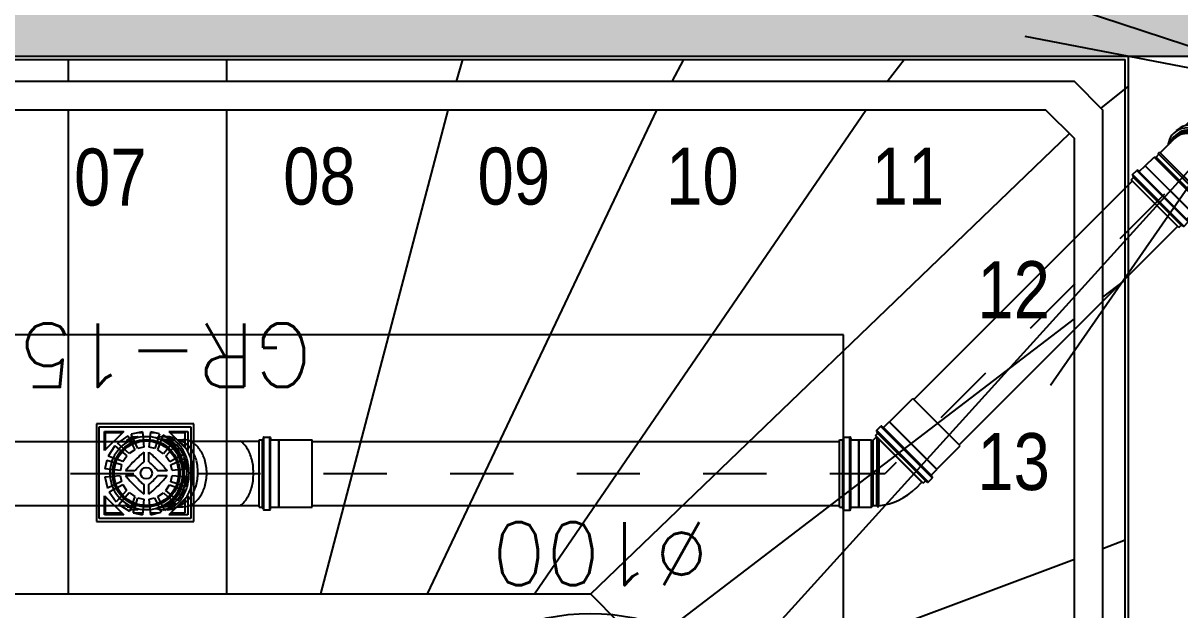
# Model space of a CAD drawing. Header units: metres. Extents: x -23 to 570, y -25 to 184.
# Drawn here: x 128.773 to 130.602, y 2.265 to 3.192 of the extents above; entities that cross this region are included whole.
import ezdxf
from ezdxf.enums import TextEntityAlignment as Align

# ---------------------------------------------------------------- set-up
doc = ezdxf.new("R2010")
doc.units = ezdxf.units.M
doc.header["$LTSCALE"] = 0.1
doc.linetypes.add('DUPLEX SUPERIOR$0$11-DUO-ATC TORRE A$0$DASHDOT', pattern=[1, 0.5, -0.25, 0, -0.25])
doc.linetypes.add('DUPLEX SUPERIOR$0$DASHEDX2', pattern=[1.5, 1, -0.5])
for name, color, linetype in [('ARQ-TXT', 2, 'Continuous'), ('DUPLEX SUPERIOR$0$1', 232, 'DUPLEX SUPERIOR$0$DASHEDX2'), ('DUPLEX SUPERIOR$0$11-DUO-ATC TORRE A$0$05_GGP291EXBSSA-TIPO BL1 e BL2$0$GG-SA0001', 1, 'Continuous'), ('DUPLEX SUPERIOR$0$11-DUO-ATC TORRE A$0$05_GGP291EXBSSA-TIPO BL1 e BL2$0$GG-SA0T02', 2, 'Continuous'), ('DUPLEX SUPERIOR$0$11-DUO-ATC TORRE A$0$GG-EX0210', 10, 'DUPLEX SUPERIOR$0$11-DUO-ATC TORRE A$0$DASHDOT'), ('DUPLEX SUPERIOR$0$11-DUO-ATC TORRE A$0$GG-SA0002', 2, 'Continuous'), ('DUPLEX SUPERIOR$0$11-DUO-ATC TORRE A$0$GG-SA0T02', 2, 'Continuous'), ('DUPLEX SUPERIOR$0$11-DUO-ATC TORRE A$0$GG-SAH253', 253, 'Continuous'), ('DUPLEX SUPERIOR$0$4', 2, 'Continuous'), ('DUPLEX SUPERIOR$0$5', 232, 'Continuous'), ('DUPLEX SUPERIOR$0$ARQ-ALV ACAB', 4, 'Continuous'), ('DUPLEX SUPERIOR$0$ARQ-ALV OSSO', 5, 'Continuous'), ('DUPLEX SUPERIOR$0$ARQ-AUX1', 1, 'Continuous'), ('DUPLEX SUPERIOR$0$ARQ-AUX2', 2, 'Continuous'), ('DUPLEX SUPERIOR$0$ARQ-HID', 7, 'Continuous'), ('DUPLEX SUPERIOR$0$ARQ-SIM', 1, 'Continuous')]:
    doc.layers.add(name, color=color, linetype=linetype)
doc.styles.add('DUPLEX SUPERIOR$0$11-DUO-ATC TORRE A$0$05_GGP291EXBSSA-TIPO BL1 e BL2$0$EA-PROJETOS-COTAS', font='romans.shx')
doc.styles.add('DUPLEX SUPERIOR$0$11-DUO-ATC TORRE A$0$09_GGP274BSSAAPTELHT1$0$GG-STYLE', font='romans.shx')
doc.styles.add('M50', font='ARIALN.TTF', dxfattribs={"height": 0.15})

# ---------------------------------------------------------------- blocks, each defined once
blk = doc.blocks.new('DUPLEX SUPERIOR$0$planta duplex inferior tipo 1')
at = {"layer": 'DUPLEX SUPERIOR$0$ARQ-ALV ACAB'}
for points in [[(4.4649, 1.575), (4.465, 1.605), (4.635, 1.605), (4.6349, 1.55), (4.6849, 1.55), (4.6849, 1.45), (4.6349, 1.45), (4.6349, 0.0699), (5.2749, 0.0699), (5.2749, 0.3599), (6.055, 0.3599), (6.055, 1.45), (5.3549, 1.45), (5.3549, 1.55), (6.205, 1.55), (6.205, 0.0699)], [(10.9049, 0.09), (9.515, 0.0899), (9.5152, 1.1698), (8.5352, 1.1696), (8.5352, 0.9996), (9.3452, 0.9996), (9.345, 0.0699), (6.205, 0.0699)]]:
    blk.add_lwpolyline(points, dxfattribs=at)
at = {"layer": 'DUPLEX SUPERIOR$0$ARQ-ALV OSSO'}
blk.add_line((6.2, 0.0649, 0), (6.2, 1.545, 0), dxfattribs=at)
at = {"layer": 'DUPLEX SUPERIOR$0$ARQ-ALV OSSO', "elevation": 0}
blk.add_lwpolyline([(9.35, 0.0649), (6.2, 0.0649)], dxfattribs=at)
at = {"layer": 'DUPLEX SUPERIOR$0$ARQ-AUX1', "ltscale": 0.1, "elevation": 0}
for points in [[(7.005, 1.1293), (6.285, 0.8599)], [(7.0498, 0.9148), (6.2927, 0.1871)], [(7.3075, 0.9146), (6.945, 0.1499)], [(7.625, 0.9146), (7.625, 0.1499)], [(7.875, 0.9146), (7.875, 0.1499)], [(6.24, 0.8427), (6.2049, 0.8293)], [(6.2429, 0.147), (6.2, 0.1125)], [(6.581, 0.1049), (6.5542, 0.0699)], [(6.9211, 0.1049), (6.9026, 0.0699)], [(7.625, 0.1049), (7.625, 0.0699)], [(7.875, 0.1049), (7.875, 0.0699)]]:
    blk.add_lwpolyline(points, dxfattribs=at)
at = {"layer": 'DUPLEX SUPERIOR$0$ARQ-AUX1', "ltscale": 0.1}
for points in [[(7.005, 1.0305), (6.285, 0.48)], [(7.1386, 0.9146), (6.615, 0.1499)], [(7.4764, 0.9146), (7.275, 0.1499)], [(6.24, 0.4456), (6.205, 0.4188)], [(7.2619, 0.1049), (7.2516, 0.0699)]]:
    blk.add_lwpolyline(points, dxfattribs=at)
at = {"layer": 'DUPLEX SUPERIOR$0$ARQ-AUX2', "ltscale": 0.1}
blk.add_line((7.05, 0.9146), (7.005, 0.9596), dxfattribs=at)
at = {"layer": 'DUPLEX SUPERIOR$0$ARQ-AUX2', "ltscale": 0.1, "elevation": 0}
for points in [[(6.24, 1.4899), (6.24, 0.1499), (6.285, 0.1049)], [(6.285, 1.4899), (6.285, 0.1949), (6.33, 0.1499)], [(6.33, 0.1499), (6.64, 0.1499)], [(6.64, 0.1499), (9.345, 0.1499)], [(6.285, 0.1049), (6.6056, 0.1049)], [(6.6056, 0.1049), (9.345, 0.1049)]]:
    blk.add_lwpolyline(points, dxfattribs=at)
at = {"layer": 'DUPLEX SUPERIOR$0$ARQ-AUX2', "ltscale": 0.1}
blk.add_lwpolyline([(9.345, 0.9146), (7.0502, 0.9146)], dxfattribs=at)
at = {"layer": 'DUPLEX SUPERIOR$0$ARQ-SIM', "ltscale": 0.1}
for points in [[(6.65, 1.4899), (6.65, 0.505)], [(6.65, 0.505), (9.345, 0.505)]]:
    blk.add_lwpolyline(points, dxfattribs=at)
blk = doc.blocks.new('DUPLEX SUPERIOR$0$EST-LO-012-BAR-R00')
at = {"layer": 'DUPLEX SUPERIOR$0$4'}
h = blk.add_hatch(color=8, dxfattribs=at)
h.dxf.hatch_style = 1
h.paths.add_polyline_path([(-1094.500883, 35.997145), (-1113.500883, 35.997145), (-1113.500883, -14.002855), (-1094.500883, -14.002855)])
h.paths.add_polyline_path([(-786.000061, 35.997145), (-805.000061, 35.997145), (-805.000061, -14.002855), (-786.000061, -14.002855)])
h.paths.add_polyline_path([(-980.00031, -99.999277), (-993.00031, -99.999277), (-993.00031, -232), (-1239.500379, -232), (-1239.500379, -245), (-980.00031, -245)])
h.paths.add_polyline_path([(-980.00031, -396.003386), (-1239.500379, -396.003386), (-1239.500379, -409.003386), (-993.00031, -409.003386), (-993.00031, -541.004109), (-980.00031, -541.004109)])
h.paths.add_polyline_path([(-1534.999687, -396.002061), (-1547.999687, -396.002061), (-1547.999687, -566.99002), (-1534.999687, -566.99002), (-1534.999687, -458.002855), (-1532.999904, -458.002855), (-1532.999904, -445.003037), (-1534.999687, -445.003037)])
h.paths.add_polyline_path([(-2548.999343, 77.001566), (-2561.999343, 77.001566), (-2561.999343, -195.998214), (-2399.510997, -195.998214), (-2399.510997, -182.998214), (-2548.999343, -182.998214)], flags=17)
h.paths.add_polyline_path([(-2548.999822, -458.004942), (-2399.510997, -458.004942), (-2399.510997, -445.004942), (-2561.999822, -445.004942), (-2561.999822, -718.004952), (-2548.999822, -718.004952)], flags=17)
h.paths.add_polyline_path([(280.995777, -409.003386), (459.996043, -409.003386), (459.996043, -396.003386), (280.995777, -396.003386)])
h.paths.add_polyline_path([(1014.995404, -718.004952), (1027.995404, -718.004952), (1027.995404, -566.99002), (1014.995404, -566.99002)])
h.paths.add_polyline_path([(865.506331, -458.001482), (1012.995404, -458.001482), (1012.995404, -444.99002), (865.506331, -444.99002)])
h.paths.add_polyline_path([(865.506331, -196.001904), (1012.995156, -196.001904), (1012.995156, -183.00198), (865.506331, -183.00198)])
h.paths.add_polyline_path([(1014.995156, -74.001904), (1027.995156, -74.001904), (1027.995156, 77.000887), (1014.995156, 77.000887)])
h.paths.add_polyline_path([(280.995777, -245), (459.996043, -245), (459.996043, -232.000209), (280.995777, -232.000209)])
h.paths.add_polyline_path([(-57.501936, -245), (0, -245), (0, -225.996934), (-57.501936, -225.996934)])
h.paths.add_polyline_path([(-980.00031, -245), (-801.000061, -245), (-801.000061, -232), (-980.00031, -232)])
h.paths.add_polyline_path([(-980.00031, -409.003177), (-801.000061, -409.003177), (-801.000061, -395.999165), (-980.00031, -395.999165)])
h.paths.add_polyline_path([(-1547.999687, -74.000884), (-1534.999687, -74.000884), (-1534.999687, 77.000932), (-1547.999687, 77.000932)])
h.paths.add_polyline_path([(-1532.999687, -196.000349), (-1385.510847, -196.000349), (-1385.510847, -183.000531), (-1532.999687, -183.000531)])
h.paths.add_polyline_path([(-1547.999904, -718.004976), (-1534.999687, -718.004976), (-1534.999687, -566.99002), (-1547.999904, -566.99002)])
h.paths.add_polyline_path([(-1532.999904, -458.002855), (-1385.510832, -458.002855), (-1385.510832, -445.003037), (-1532.999904, -445.003037)])
h.paths.add_polyline_path([(-1548.000663, -396.002061), (-2253.500545, -396.002061), (-2253.500545, -409.001685), (-2008.001965, -409.001685), (-2008.001965, -540.996579), (-1995.001777, -540.996579), (-1995.001777, -409.00183), (-1548.000663, -409.00183)])
h.paths.add_polyline_path([(1245.999783, -327.001694), (1689.007686, -327.001694), (1689.007686, -314.001694), (1245.999783, -314.001694)])
h.paths.add_polyline_path([(-249.004459, -245.001553), (-236.004459, -245.001553), (-236.004459, -0.001553), (-249.004459, -0.001553)])
h.paths.add_polyline_path([(-1548.000446, -245.001325), (-1548.000446, -232.001024), (-1995.001965, -232.001024), (-1995.001965, -100.000624), (-2008.001965, -100.000624), (-2008.001965, -232.001325), (-2253.500545, -232.001325), (-2253.500545, -245.001325)])
h.paths.add_polyline_path([(-3223.007243, -327.001694), (-2779.99934, -327.001694), (-2779.99934, -314.001694), (-3223.007243, -314.001694)])
h.paths.add_polyline_path([(1015.01125, -327.001694), (1155.51125, -327.001694), (1155.51125, -314.001694), (1015.01125, -314.001694)])
h.paths.add_polyline_path([(-2689.510807, -327.001694), (-2549.010807, -327.001694), (-2549.010807, -314.001694), (-2689.510807, -314.001694)])
h.paths.add_polyline_path([(-3223.007243, -72.001699), (-3208.007243, -72.001699), (-3208.007243, -42.001699), (-3223.007243, -42.001699)])
h.paths.add_polyline_path([(-2962.007243, -72.001699), (-2947.007243, -72.001699), (-2947.007243, -42.001699), (-2962.007243, -42.001699)])
h.paths.add_polyline_path([(1413.007686, -72.001699), (1428.007686, -72.001699), (1428.007686, -42.001699), (1413.007686, -42.001699)])
h.paths.add_polyline_path([(1674.007686, -72.001699), (1689.007686, -72.001699), (1689.007686, -42.001699), (1674.007686, -42.001699)])
h.paths.add_polyline_path([(-3223.007243, -599.001687), (-3208.007243, -599.001687), (-3208.007243, -569.001687), (-3223.007243, -569.001687)])
h.paths.add_polyline_path([(-2962.007243, -599.001687), (-2947.007243, -599.001687), (-2947.007243, -569.001687), (-2962.007243, -569.001687)])
h.paths.add_polyline_path([(1413.007686, -599.001687), (1428.007686, -599.001687), (1428.007686, -569.001687), (1413.007686, -569.001687)])
h.paths.add_polyline_path([(1674.007686, -599.001687), (1689.007686, -599.001687), (1689.007686, -569.001687), (1674.007686, -569.001687)])
edge = h.paths.add_edge_path()
edge.add_line((-2399.510997, -445.004942), (-2561.999822, -445.004942))
edge.add_line((-2561.999822, -445.004942), (-2561.999822, -718.004952))
edge.add_line((-2561.999822, -718.004952), (-2548.999822, -718.004952))
edge.add_line((-2548.999822, -718.004952), (-2548.999822, -458.004942))
edge.add_line((-2548.999822, -458.004942), (-2399.510997, -458.004942))
edge.add_line((-2399.510997, -458.004942), (-2399.510997, -445.005172))
edge.add_line((-2561.999343, 77.001566), (-2561.999343, -195.998214))
edge.add_line((-2561.999343, -195.998214), (-2399.510997, -195.998214))
edge.add_line((-2399.510997, -195.998214), (-2399.510997, -182.998214))
edge.add_line((-2399.510997, -182.998214), (-2548.999343, -182.998214))
edge.add_line((-2548.999343, -182.998214), (-2548.999343, 77.001566))
edge.add_line((-2548.999343, 77.001566), (-2561.999822, 77.001566))
h.paths.add_polyline_path([(-1109.165788, -62.830897), (-1109.165788, -3.910365), (-1132.141572, -3.910365), (-1132.141572, -62.830897)], flags=9)
at = {"layer": 'DUPLEX SUPERIOR$0$4', "linetype": 'Continuous'}
blk.add_lwpolyline([(-3223.007243, -327.001694), (-2779.99934, -327.001694), (-2779.99934, -314.001694), (-3223.007243, -314.001694), (-3223.007243, -327.001694)], dxfattribs=at)
at = {"layer": 'DUPLEX SUPERIOR$0$5', "linetype": 'Continuous'}
blk.add_lwpolyline([(-3223.007243, -327.001694), (-2779.99934, -327.001694), (-2779.99934, -314.001694), (-3223.007243, -314.001694), (-3223.007243, -327.001694)], dxfattribs=at)
blk = doc.blocks.new('*U1251')
at = {"layer": 'DUPLEX SUPERIOR$0$11-DUO-ATC TORRE A$0$05_GGP291EXBSSA-TIPO BL1 e BL2$0$GG-SA0001'}
for p, q in [((0.3432, 0), (-0.3432, 0)), ((-1.0204, -1.1263), (-0.2304, -0.2543)), ((-1.0204, -1.1263), (-0.7269, -0.7036))]:
    blk.add_line(p, q, dxfattribs=at)
blk.add_circle((0, 0), 0.3432, dxfattribs=at)
at = {"layer": 'DUPLEX SUPERIOR$0$11-DUO-ATC TORRE A$0$05_GGP291EXBSSA-TIPO BL1 e BL2$0$GG-SA0T02', "style": 'DUPLEX SUPERIOR$0$11-DUO-ATC TORRE A$0$05_GGP291EXBSSA-TIPO BL1 e BL2$0$EA-PROJETOS-COTAS'}
for tag, p in [('XX-XX', (0, 0.1275)), ('ØXXX', (0, -0.0902))]:
    blk.add_attdef(tag, text='', height=0.1, dxfattribs=at).set_placement(p, align=Align.MIDDLE_CENTER)
blk.add_attdef('X,XX', text='', height=0.075, dxfattribs=at).set_placement((0.0228, -0.2697), align=Align.CENTER)
blk = doc.blocks.new('*U1250')
at = {"layer": 'DUPLEX SUPERIOR$0$11-DUO-ATC TORRE A$0$05_GGP291EXBSSA-TIPO BL1 e BL2$0$GG-SA0001'}
for p, q in [((-1.4432, 0.4763), (-0.3259, 0.1076)), ((-1.4432, 0.4763), (-0.9378, 0.3794)), ((0.3432, 0), (-0.3432, 0))]:
    blk.add_line(p, q, dxfattribs=at)
blk.add_circle((0, 0), 0.3432, dxfattribs=at)
at = {"layer": 'DUPLEX SUPERIOR$0$11-DUO-ATC TORRE A$0$05_GGP291EXBSSA-TIPO BL1 e BL2$0$GG-SA0T02', "style": 'DUPLEX SUPERIOR$0$11-DUO-ATC TORRE A$0$05_GGP291EXBSSA-TIPO BL1 e BL2$0$EA-PROJETOS-COTAS'}
for tag, p in [('XX-XX', (0, 0.1275)), ('ØXXX', (0, -0.0902))]:
    blk.add_attdef(tag, text='', height=0.1, dxfattribs=at).set_placement(p, align=Align.MIDDLE_CENTER)
blk.add_attdef('X,XX', text='', height=0.075, dxfattribs=at).set_placement((0.0228, -0.2697), align=Align.CENTER)
blk = doc.blocks.new('DUPLEX SUPERIOR$0$11-DUO-ATC TORRE A$0$RALO')
at = {"layer": 'DUPLEX SUPERIOR$0$11-DUO-ATC TORRE A$0$GG-SA0002'}
for p, q in [((0.0508, 0.0501), (-0.0519, 0.0501)), ((-0.0519, 0.0501), (-0.0519, -0.0526)), ((0.0508, -0.0526), (0.0508, 0.0501)), ((-0.0519, -0.0526), (0.0508, -0.0526))]:
    blk.add_line(p, q, dxfattribs=at)
at = {"layer": 'DUPLEX SUPERIOR$0$11-DUO-ATC TORRE A$0$GG-SAH253'}
for p, q in [((-0.0488, 0.047), (0.0477, 0.047)), ((-0.0488, -0.0495), (-0.0488, 0.047)), ((-0.0439, 0.0238), (-0.0238, 0.0439)), ((-0.0439, 0.0238), (-0.0439, 0.0439)), ((-0.0439, 0.0439), (-0.0238, 0.0439)), ((-0.0269, 0.041), (-0.0427, 0.041)), ((-0.0427, 0.041), (-0.0427, 0.025)), ((-0.0196, 0.0393), (-0.0303, 0.0318)), ((-0.0196, 0.0393), (-0.012, 0.0247)), ((-0.0047, 0.0437), (-0.0158, 0.041)), ((-0.0044, 0.041), (-0.0158, 0.041)), ((-0.0088, 0.026), (-0.0158, 0.041)), ((-0.0047, 0.0437), (-0.0029, 0.0273)), ((0.0025, 0.0274), (0.004, 0.0437)), ((0.0137, 0.041), (0.0037, 0.041)), ((0.0139, 0.0416), (0.004, 0.0437)), ((0.0139, 0.0416), (0.009, 0.026)), ((0.0122, 0.0246), (0.0178, 0.0401)), ((0.0288, 0.0331), (0.0178, 0.0401)), ((0.0238, 0.0439), (0.0439, 0.0238)), ((0.0238, 0.0439), (0.0439, 0.0439)), ((0.0417, 0.041), (0.0269, 0.041)), ((0.0417, 0.0261), (0.0417, 0.041)), ((0.0439, 0.0439), (0.0439, 0.0238)), ((0.0477, 0.047), (0.0477, -0.0495)), ((-0.0331, 0.0288), (-0.0401, 0.0178)), ((-0.0331, 0.0288), (-0.0205, 0.0182)), ((-0.0181, 0.0207), (-0.0303, 0.0318)), ((-0.012, 0.0247), (-0.0181, 0.0207)), ((-0.0029, 0.0273), (-0.0088, 0.026)), ((0.009, 0.026), (0.0025, 0.0274)), ((0.0182, 0.0205), (0.0122, 0.0246)), ((0.0288, 0.0331), (0.0182, 0.0205)), ((0.0207, 0.0181), (0.0318, 0.0303)), ((0.0393, 0.0196), (0.0318, 0.0303)), ((-0.0416, 0.0139), (-0.0437, 0.0047)), ((-0.0416, 0.0139), (-0.026, 0.009)), ((-0.0246, 0.0122), (-0.0401, 0.0178)), ((-0.0205, 0.0182), (-0.0246, 0.0122)), ((-0.0147, 0.0108), (-0.0132, 0.0124)), ((-0.0132, 0.0124), (-0.0112, 0.0144)), ((-0.0112, 0.0144), (-0.0096, 0.0159)), ((-0.0096, 0.0159), (-0.0088, 0.0166)), ((-0.0088, 0.0166), (-0.0076, 0.0178)), ((-0.0076, 0.0178), (-0.0072, 0.0181)), ((-0.0072, 0.0181), (-0.0059, 0.0192)), ((-0.0059, 0.0192), (-0.0051, 0.0199)), ((-0.0051, 0.0199), (-0.0038, 0.021)), ((-0.0038, 0.021), (-0.0034, 0.0214)), ((-0.0034, 0.0214), (-0.003, 0.0217)), ((-0.003, 0.0217), (-0.0025, 0.022)), ((-0.0025, 0.022), (-0.0025, 0.0121)), ((0.003, 0.0217), (0.0025, 0.022)), ((0.0025, 0.0121), (0.0025, 0.022)), ((0.0034, 0.0214), (0.003, 0.0217)), ((0.0038, 0.021), (0.0034, 0.0214)), ((0.0051, 0.0199), (0.0038, 0.021)), ((0.0059, 0.0192), (0.0051, 0.0199)), ((0.0072, 0.0181), (0.0059, 0.0192)), ((0.0076, 0.0178), (0.0072, 0.0181)), ((0.0088, 0.0166), (0.0076, 0.0178)), ((0.0096, 0.0159), (0.0088, 0.0166)), ((0.0112, 0.0144), (0.0096, 0.0159)), ((0.0132, 0.0124), (0.0112, 0.0144)), ((0.0147, 0.0108), (0.0132, 0.0124)), ((0.0247, 0.012), (0.0207, 0.0181)), ((0.0393, 0.0196), (0.0247, 0.012)), ((0.026, 0.0088), (0.041, 0.0158)), ((0.0437, 0.0047), (0.041, 0.0158)), ((0.0417, 0.0045), (0.0417, 0.0128)), ((-0.0273, 0.0029), (-0.0437, 0.0047)), ((-0.0427, 0.0088), (-0.0427, 0.0046)), ((-0.026, 0.009), (-0.0273, 0.0029)), ((-0.022, 0.0025), (-0.021, 0.0038)), ((-0.0121, 0.0025), (-0.022, 0.0025)), ((-0.021, 0.0038), (-0.0203, 0.0047)), ((-0.0203, 0.0047), (-0.0196, 0.0055)), ((-0.0196, 0.0055), (-0.0185, 0.0068)), ((-0.0185, 0.0068), (-0.0174, 0.008)), ((-0.0174, 0.008), (-0.0159, 0.0096)), ((-0.0159, 0.0096), (-0.0147, 0.0108)), ((-0.0121, 0.0025), (-0.0116, 0.0031)), ((-0.0116, 0.0031), (-0.0107, 0.0042)), ((-0.0107, 0.0042), (-0.0101, 0.0048)), ((-0.0101, 0.0048), (-0.0096, 0.0054)), ((-0.0096, 0.0054), (-0.009, 0.0059)), ((-0.009, 0.0059), (-0.0085, 0.0065)), ((-0.0085, 0.0065), (-0.0079, 0.0071)), ((-0.0079, 0.0071), (-0.0071, 0.0079)), ((-0.0071, 0.0079), (-0.0067, 0.0083)), ((-0.0067, 0.0083), (-0.0061, 0.0088)), ((-0.0061, 0.0088), (-0.0056, 0.0094)), ((-0.0056, 0.0094), (-0.005, 0.0099)), ((-0.005, 0.0099), (-0.0042, 0.0107)), ((-0.0042, 0.0107), (-0.0037, 0.011)), ((-0.0037, 0.011), (-0.0033, 0.0114)), ((-0.0033, 0.0114), (-0.0031, 0.0116)), ((-0.0031, 0.0116), (-0.0025, 0.0121)), ((0.0031, 0.0116), (0.0025, 0.0121)), ((0.0033, 0.0114), (0.0031, 0.0116)), ((0.0037, 0.011), (0.0033, 0.0114)), ((0.0042, 0.0107), (0.0037, 0.011)), ((0.005, 0.0099), (0.0042, 0.0107)), ((0.0056, 0.0094), (0.005, 0.0099)), ((0.0061, 0.0088), (0.0056, 0.0094)), ((0.0067, 0.0083), (0.0061, 0.0088)), ((0.0071, 0.0079), (0.0067, 0.0083)), ((0.0079, 0.0071), (0.0071, 0.0079)), ((0.0085, 0.0065), (0.0079, 0.0071)), ((0.009, 0.0059), (0.0085, 0.0065)), ((0.0096, 0.0054), (0.009, 0.0059)), ((0.0101, 0.0048), (0.0096, 0.0054)), ((0.0107, 0.0042), (0.0101, 0.0048)), ((0.0116, 0.0031), (0.0107, 0.0042)), ((0.0121, 0.0025), (0.0116, 0.0031)), ((0.022, 0.0025), (0.0121, 0.0025)), ((0.0159, 0.0096), (0.0147, 0.0108)), ((0.0174, 0.008), (0.0159, 0.0096)), ((0.0185, 0.0068), (0.0174, 0.008)), ((0.0196, 0.0055), (0.0185, 0.0068)), ((0.0203, 0.0047), (0.0196, 0.0055)), ((0.021, 0.0038), (0.0203, 0.0047)), ((0.022, 0.0025), (0.021, 0.0038)), ((0.0273, 0.0029), (0.026, 0.0088)), ((0.0437, 0.0047), (0.0273, 0.0029)), ((-0.0437, -0.004), (-0.0274, -0.0025)), ((-0.0437, -0.004), (-0.041, -0.0158)), ((-0.0427, -0.0039), (-0.0427, -0.0082)), ((-0.026, -0.0088), (-0.041, -0.0158)), ((-0.0393, -0.0196), (-0.0247, -0.012)), ((-0.0274, -0.0025), (-0.026, -0.0088)), ((-0.0247, -0.012), (-0.0207, -0.0181)), ((-0.022, -0.0025), (-0.021, -0.0038)), ((-0.022, -0.0025), (-0.0121, -0.0025)), ((-0.021, -0.0038), (-0.0203, -0.0047)), ((-0.0203, -0.0047), (-0.0196, -0.0055)), ((-0.0196, -0.0055), (-0.0185, -0.0068)), ((-0.0185, -0.0068), (-0.0174, -0.008)), ((-0.0174, -0.008), (-0.0159, -0.0096)), ((-0.0159, -0.0096), (-0.0147, -0.0108)), ((-0.0147, -0.0108), (-0.0132, -0.0124)), ((-0.0121, -0.0025), (-0.0116, -0.0031)), ((-0.0116, -0.0031), (-0.0107, -0.0042)), ((-0.0107, -0.0042), (-0.0101, -0.0048)), ((-0.0101, -0.0048), (-0.0096, -0.0054)), ((-0.0096, -0.0054), (-0.009, -0.0059)), ((-0.009, -0.0059), (-0.0085, -0.0065)), ((-0.0085, -0.0065), (-0.0079, -0.0071)), ((-0.0079, -0.0071), (-0.0071, -0.0079)), ((-0.0071, -0.0079), (-0.0067, -0.0083)), ((-0.0067, -0.0083), (-0.0061, -0.0088)), ((-0.0061, -0.0088), (-0.0056, -0.0094)), ((-0.0056, -0.0094), (-0.005, -0.0099)), ((-0.005, -0.0099), (-0.0042, -0.0107)), ((-0.0042, -0.0107), (-0.0037, -0.011)), ((-0.0037, -0.011), (-0.0033, -0.0114)), ((-0.0033, -0.0114), (-0.0031, -0.0116)), ((-0.0031, -0.0116), (-0.0025, -0.0121)), ((-0.0025, -0.0121), (-0.0025, -0.022)), ((0.0025, -0.0121), (0.0031, -0.0116)), ((0.0025, -0.022), (0.0025, -0.0121)), ((0.0031, -0.0116), (0.0042, -0.0107)), ((0.0042, -0.0107), (0.0048, -0.0101)), ((0.0048, -0.0101), (0.0054, -0.0096)), ((0.0054, -0.0096), (0.0059, -0.009)), ((0.0059, -0.009), (0.0065, -0.0085)), ((0.0065, -0.0085), (0.0071, -0.0079)), ((0.0071, -0.0079), (0.0079, -0.0071)), ((0.0079, -0.0071), (0.0083, -0.0067)), ((0.0083, -0.0067), (0.0088, -0.0061)), ((0.0088, -0.0061), (0.0094, -0.0056)), ((0.0094, -0.0056), (0.0099, -0.005)), ((0.0099, -0.005), (0.0107, -0.0042)), ((0.0107, -0.0042), (0.011, -0.0037)), ((0.011, -0.0037), (0.0114, -0.0033)), ((0.0114, -0.0033), (0.0116, -0.0031)), ((0.0116, -0.0031), (0.0121, -0.0025)), ((0.0121, -0.0025), (0.022, -0.0025)), ((0.0124, -0.0132), (0.0144, -0.0112)), ((0.0144, -0.0112), (0.0159, -0.0096)), ((0.0159, -0.0096), (0.0166, -0.0088)), ((0.0166, -0.0088), (0.0178, -0.0076)), ((0.0178, -0.0076), (0.0181, -0.0072)), ((0.0181, -0.0072), (0.0192, -0.0059)), ((0.0192, -0.0059), (0.0199, -0.0051)), ((0.0199, -0.0051), (0.021, -0.0038)), ((0.021, -0.0038), (0.0214, -0.0034)), ((0.0214, -0.0034), (0.0217, -0.003)), ((0.0217, -0.003), (0.022, -0.0025)), ((0.026, -0.009), (0.0274, -0.0025)), ((0.0416, -0.0139), (0.026, -0.009)), ((0.0274, -0.0025), (0.0437, -0.004)), ((0.0416, -0.0139), (0.0437, -0.004)), ((0.0417, -0.0136), (0.0417, -0.0038)), ((-0.0439, -0.0238), (-0.0238, -0.0439)), ((-0.0439, -0.0439), (-0.0439, -0.0238)), ((-0.0393, -0.0196), (-0.0318, -0.0303)), ((-0.0207, -0.0181), (-0.0318, -0.0303)), ((-0.0288, -0.0331), (-0.0182, -0.0205)), ((-0.0122, -0.0246), (-0.0182, -0.0205)), ((-0.0132, -0.0124), (-0.0112, -0.0144)), ((-0.0112, -0.0144), (-0.0096, -0.0159)), ((-0.0096, -0.0159), (-0.0088, -0.0166)), ((-0.0088, -0.0166), (-0.0076, -0.0178)), ((-0.0076, -0.0178), (-0.0072, -0.0181)), ((-0.0072, -0.0181), (-0.0059, -0.0192)), ((-0.0059, -0.0192), (-0.0051, -0.0199)), ((-0.0051, -0.0199), (-0.0038, -0.021)), ((-0.0038, -0.021), (-0.0034, -0.0214)), ((-0.0034, -0.0214), (-0.003, -0.0217)), ((-0.003, -0.0217), (-0.0025, -0.022)), ((0.0025, -0.022), (0.0038, -0.021)), ((0.0038, -0.021), (0.0047, -0.0203)), ((0.0047, -0.0203), (0.0055, -0.0196)), ((0.0055, -0.0196), (0.0068, -0.0185)), ((0.0068, -0.0185), (0.008, -0.0174)), ((0.008, -0.0174), (0.0096, -0.0159)), ((0.0096, -0.0159), (0.0108, -0.0147)), ((0.0108, -0.0147), (0.0124, -0.0132)), ((0.012, -0.0247), (0.0181, -0.0207)), ((0.0181, -0.0207), (0.0303, -0.0318)), ((0.0205, -0.0182), (0.0246, -0.0122)), ((0.0331, -0.0288), (0.0205, -0.0182)), ((0.0238, -0.0439), (0.0439, -0.0238)), ((0.0246, -0.0122), (0.0401, -0.0178)), ((0.0331, -0.0288), (0.0401, -0.0178)), ((0.0439, -0.0238), (0.0439, -0.0439)), ((-0.0427, -0.025), (-0.0427, -0.0435)), ((-0.0288, -0.0331), (-0.0178, -0.0401)), ((-0.0122, -0.0246), (-0.0178, -0.0401)), ((-0.0139, -0.0416), (-0.009, -0.026)), ((-0.009, -0.026), (-0.0029, -0.0273)), ((-0.0029, -0.0273), (-0.0047, -0.0437)), ((0.0025, -0.0274), (0.0088, -0.026)), ((0.004, -0.0437), (0.0025, -0.0274)), ((0.0088, -0.026), (0.0158, -0.041)), ((0.0196, -0.0393), (0.012, -0.0247)), ((0.0196, -0.0393), (0.0303, -0.0318)), ((0.0417, -0.0435), (0.0417, -0.0261)), ((-0.0238, -0.0439), (-0.0439, -0.0439)), ((-0.0427, -0.0435), (-0.0243, -0.0435)), ((-0.0139, -0.0416), (-0.0047, -0.0437)), ((-0.0054, -0.0435), (-0.0046, -0.0435)), ((0.004, -0.0437), (0.0158, -0.041)), ((0.004, -0.0435), (0.005, -0.0435)), ((0.0439, -0.0439), (0.0238, -0.0439)), ((0.0243, -0.0435), (0.0417, -0.0435)), ((0.0477, -0.0495), (-0.0488, -0.0495))]:
    blk.add_line(p, q, dxfattribs=at)
blk.add_circle((0, 0), 0.00606, dxfattribs=at)
blk = doc.blocks.new('DUPLEX SUPERIOR$0$11-DUO-ATC TORRE A$0$JU100J45')
for p, q in [((0.1157, 0.0576), (0.1219, 0.0576)), ((0.2033, 0.0567), (0.2031, 0.0542)), ((0.2137, 0.0576), (0.2043, 0.0576)), ((0.2043, 0.0567), (0.2043, -0.0567)), ((0.2137, 0.0567), (0.2137, -0.0567)), ((0.2147, 0.0569), (0.2155, 0.054)), ((0.0799, 0.0508), (0.0273, 0.0508)), ((0.0998, 0.053), (0.0906, 0.053)), ((0.1584, 0.0508), (0.1264, 0.0508)), ((0.1584, 0.0508), (0.1585, 0.0523)), ((0.1584, -0.0508), (0.1584, 0.0508)), ((0.1615, 0.0523), (0.1585, 0.0523)), ((0.1585, -0.0523), (0.1585, 0.0523)), ((0.1616, 0.0508), (0.1615, 0.0523)), ((0.1615, -0.0523), (0.1615, 0.0523)), ((0.1678, 0.0508), (0.1616, 0.0508)), ((0.1616, -0.0508), (0.1616, 0.0508)), ((0.17, 0.053), (0.1678, 0.0508)), ((0.1678, -0.0508), (0.1678, 0.0508)), ((0.1897, 0.053), (0.17, 0.053)), ((0.17, -0.053), (0.17, 0.053)), ((0.19, 0.0532), (0.1897, 0.053)), ((0.1897, -0.053), (0.1897, 0.053)), ((0.2021, 0.0532), (0.19, 0.0532)), ((0.19, -0.0533), (0.19, 0.0532)), ((0.203, 0.0532), (0.203, -0.0533)), ((0.2157, 0.0532), (0.2157, -0.0533)), ((0.2209, 0.0532), (0.2165, 0.0532)), ((0.2209, 0.0532), (0.2209, -0.0533)), ((0.0799, -0.0508), (0.0273, -0.0508)), ((0.0998, -0.053), (0.0906, -0.053)), ((0.1584, -0.0508), (0.1264, -0.0508)), ((0.1584, -0.0508), (0.1585, -0.0523)), ((0.1615, -0.0523), (0.1585, -0.0523)), ((0.1616, -0.0508), (0.1615, -0.0523)), ((0.1678, -0.0508), (0.1616, -0.0508)), ((0.17, -0.053), (0.1678, -0.0508)), ((0.1897, -0.053), (0.17, -0.053)), ((0.19, -0.0533), (0.1897, -0.053)), ((0.2021, -0.0533), (0.19, -0.0533)), ((0.2033, -0.0567), (0.2031, -0.0542)), ((0.2147, -0.0569), (0.2155, -0.054)), ((0.2209, -0.0533), (0.2165, -0.0533)), ((0.1157, -0.0576), (0.1219, -0.0576)), ((0.2137, -0.0576), (0.2043, -0.0576))]:
    blk.add_line(p, q)
for radius in [0.0577, 0.0533, 0.0511]:
    blk.add_circle((0, 0), radius)
for centre, radius, start, end in [((0.1157, 0.0284), 0.0293, 90, 120.3612), ((0.1219, 0.0284), 0.0293, 90, 120.3612), ((0.1219, 0.0284), 0.0293, 59.6388, 90), ((0.2043, 0.0567), 0.001, 90, 175), ((0.2137, 0.0567), 0.001, 15, 90), ((0.1095, 0.0054), 0.0556, 144.7356, 163.6751), ((0.0979, 0.0136), 0.0414, 120.3612, 144.7356), ((0.124, 0.0047), 0.0559, 142.6809, 161.6204), ((0.0906, 0.0261), 0.0269, 90, 120.3612), ((0.1363, 0.0058), 0.0605, 144.7356, 163.6751), ((0.1126, 0.0134), 0.0417, 118.3065, 142.6809), ((0.1425, 0.0058), 0.0605, 144.7356, 163.6751), ((0.1237, 0.0147), 0.0451, 120.3612, 144.7356), ((0.1416, 0.0047), 0.0559, 142.6809, 161.6204), ((0.1457, 0.0047), 0.0559, 142.6809, 161.6204), ((0.1057, 0.0262), 0.0271, 104.4906, 118.3065), ((0.1299, 0.0147), 0.0451, 120.3612, 144.7356), ((0.1303, 0.0134), 0.0417, 118.3065, 142.6809), ((0.1336, 0.0131), 0.0399, 120.3612, 144.7356), ((0.1334, 0.013), 0.0397, 120.3612, 144.7356), ((0.1344, 0.0134), 0.0417, 118.3065, 142.6809), ((0.1233, 0.0262), 0.0271, 87.9453, 118.3065), ((0.1264, 0.025), 0.0258, 90, 120.3612), ((0.1266, 0.0251), 0.0259, 90, 120.3612), ((0.1275, 0.0262), 0.0271, 87.9453, 118.3065), ((0.1233, 0.0262), 0.0271, 85.6189, 87.9453), ((0.1266, 0.0251), 0.0259, 82.0387, 90), ((0.1275, 0.0262), 0.0271, 65.3458, 87.9453), ((0.114, 0.0147), 0.0451, 53.1306, 59.6388), ((0.2021, 0.0542), 0.001, 270, 355), ((0.2165, 0.0542), 0.001, 195, 270), ((0.1278, 0), 0.0747, 163.6751, 166.8007), ((0.1421, -0.0013), 0.0751, 161.6204, 177.9453), ((0.1562, 0), 0.0813, 163.6751, 180), ((0.1624, 0), 0.0813, 163.6751, 180), ((0.1598, -0.0013), 0.0751, 161.6204, 177.9453), ((0.1639, -0.0013), 0.0751, 161.6204, 177.9453), ((0.1624, 0), 0.0719, 163.6751, 180), ((0.1621, 0), 0.0716, 163.6751, 180), ((0.1448, 0.0052), 0.0536, 144.7356, 163.6751), ((0.1445, 0.0051), 0.0533, 144.7356, 163.6751), ((0.1421, -0.0013), 0.0751, 177.9453, 194.2703), ((0.1562, 0), 0.0813, 180, 196.3249), ((0.1624, 0), 0.0813, 180, 196.3249), ((0.1598, -0.0013), 0.0751, 177.9453, 194.2703), ((0.1639, -0.0013), 0.0751, 177.9453, 194.2703), ((0.1621, 0), 0.0716, 180, 196.3249), ((0.1624, 0), 0.0719, 180, 196.3249), ((0.1278, 0), 0.0747, 193.1993, 196.3249), ((0.1095, -0.0054), 0.0556, 196.3249, 215.2644), ((0.1236, -0.0061), 0.0559, 194.2703, 213.2097), ((0.1363, -0.0058), 0.0605, 196.3249, 215.2644), ((0.1425, -0.0058), 0.0605, 196.3249, 215.2644), ((0.1412, -0.0061), 0.0559, 194.2703, 213.2097), ((0.1454, -0.0061), 0.0559, 194.2703, 213.2097), ((0.1445, -0.0051), 0.0533, 196.3249, 215.2644), ((0.1448, -0.0052), 0.0536, 196.3249, 215.2644), ((0.1334, -0.013), 0.0397, 215.2644, 239.6388), ((0.1336, -0.0131), 0.0399, 215.2644, 239.6388), ((0.0979, -0.0136), 0.0414, 215.2644, 239.6388), ((0.1116, -0.0139), 0.0417, 213.2097, 237.5841), ((0.0906, -0.0261), 0.0269, 239.6388, 270), ((0.1237, -0.0147), 0.0451, 215.2644, 239.6388), ((0.1038, -0.0262), 0.0271, 237.5841, 261.4626), ((0.1299, -0.0147), 0.0451, 215.2644, 239.6388), ((0.1293, -0.0139), 0.0417, 213.2097, 237.5841), ((0.1334, -0.0139), 0.0417, 213.2097, 237.5841), ((0.1157, -0.0284), 0.0293, 239.6388, 270), ((0.1215, -0.0262), 0.0271, 237.5841, 267.9453), ((0.1219, -0.0284), 0.0293, 239.6388, 270), ((0.1256, -0.0262), 0.0271, 237.5841, 267.9453), ((0.1264, -0.025), 0.0258, 239.6388, 270), ((0.1266, -0.0251), 0.0259, 239.6388, 270), ((0.1215, -0.0262), 0.0271, 267.9453, 274.3811), ((0.1219, -0.0284), 0.0293, 270, 300.3612), ((0.1256, -0.0262), 0.0271, 267.9453, 294.6542), ((0.1266, -0.0251), 0.0259, 270, 277.9613), ((0.114, -0.0147), 0.0451, 300.3612, 306.8694), ((0.2021, -0.0542), 0.001, 5, 90), ((0.2165, -0.0542), 0.001, 90, 165), ((0.2043, -0.0567), 0.001, 185, 270), ((0.2137, -0.0567), 0.001, 270, 345)]:
    blk.add_arc(centre, radius, start, end)
blk = doc.blocks.new('DUPLEX SUPERIOR$0$11-DUO-ATC TORRE A$0$J45100LU')
for p, q in [((0.0547, 0.0567), (0.0545, 0.0542)), ((0.0651, 0.0577), (0.0557, 0.0577)), ((0.0557, 0.0567), (0.0557, -0.0566)), ((0.0651, 0.0567), (0.0651, -0.0566)), ((0.0661, 0.0569), (0.0669, 0.054)), ((0.0098, 0.0508), (0.0099, 0.0523)), ((0.0098, 0.0508), (0.0098, 0)), ((0.0129, 0.0523), (0.0099, 0.0523)), ((0.0099, 0.0523), (0.0099, 0)), ((0.013, 0.0508), (0.0129, 0.0523)), ((0.0129, 0.0523), (0.0129, 0)), ((0.0192, 0.0508), (0.013, 0.0508)), ((0.013, 0.0508), (0.013, 0)), ((0.0214, 0.053), (0.0192, 0.0508)), ((0.0192, 0.0508), (0.0192, -0.0527)), ((0.0411, 0.053), (0.0214, 0.053)), ((0.0214, 0.053), (0.0214, -0.053)), ((0.0414, 0.0533), (0.0411, 0.053)), ((0.0411, 0.053), (0.0411, -0.053)), ((0.0535, 0.0533), (0.0414, 0.0533)), ((0.0414, 0.0533), (0.0414, -0.0532)), ((0.0544, 0.0533), (0.0544, -0.0532)), ((0.0671, 0.0533), (0.0671, -0.0532)), ((0.0723, 0.0533), (0.0679, 0.0533)), ((0.0723, 0.0533), (0.0723, -0.0532)), ((-0.0488, 0.0231), (-0.0581, 0.0137)), ((-0.0732, 0.0021), (-0.0817, -0.0064)), ((-0.0748, 0.0055), (-0.0731, 0.0035)), ((-0.068, 0.0135), (-0.0747, 0.0068)), ((-0.074, 0.0061), (0.0061, -0.074)), ((-0.0725, 0.0028), (0.0028, -0.0725)), ((-0.0673, 0.0128), (0.0128, -0.0673)), ((-0.0668, 0.0137), (-0.0642, 0.0121)), ((-0.0635, 0.0118), (0.0118, -0.0635)), ((-0.0599, 0.0155), (-0.063, 0.0123)), ((-0.0599, 0.0155), (0.0155, -0.0599)), ((0.0137, -0.0581), (-0.0581, 0.0137)), ((0.0098, -0.0542), (0.0098, 0)), ((0.0099, -0.0543), (0.0099, 0)), ((0.0129, -0.0533), (0.0129, 0)), ((0.013, -0.056), (0.013, 0)), ((-0.0817, -0.0068), (-0.1187, -0.0438)), ((-0.0817, -0.0064), (-0.0064, -0.0817)), ((-0.0817, -0.0064), (-0.0817, -0.0068)), ((-0.0817, -0.0068), (-0.0068, -0.0817)), ((-0.1187, -0.0438), (-0.0438, -0.1187)), ((0.0191, -0.0528), (0.0137, -0.0581)), ((0.0214, -0.053), (0.0212, -0.0528)), ((0.0411, -0.053), (0.0214, -0.053)), ((0.0414, -0.0532), (0.0411, -0.053)), ((0.0535, -0.0532), (0.0414, -0.0532)), ((0.0547, -0.0567), (0.0545, -0.0542)), ((0.0661, -0.0569), (0.0669, -0.054)), ((0.0723, -0.0532), (0.0679, -0.0532)), ((0.0055, -0.0748), (0.0035, -0.0731)), ((0.0135, -0.068), (0.0068, -0.0747)), ((0.0137, -0.0668), (0.0121, -0.0642)), ((0.0155, -0.0599), (0.0123, -0.063)), ((0.0651, -0.0576), (0.0557, -0.0576)), ((-0.0068, -0.0817), (-0.0438, -0.1187)), ((-0.0064, -0.0817), (-0.0068, -0.0817)), ((0.0021, -0.0732), (-0.0064, -0.0817))]:
    blk.add_line(p, q)
for centre, radius, start, end in [((0.0557, 0.0567), 0.001, 90, 175), ((0.0651, 0.0567), 0.001, 15, 90), ((0.0201, -0.0458), 0.0972, 96.0987, 135), ((0.0535, 0.0543), 0.001, 270, 355), ((0.0679, 0.0543), 0.001, 195, 270), ((-0.074, 0.0061), 0.001, 135, 220), ((-0.0739, 0.0028), 0.001, 315, 40), ((-0.0673, 0.0128), 0.001, 60, 135), ((-0.0637, 0.013), 0.001, 240, 315), ((0.0201, -0.0538), 0.0015, 45, 135), ((0.0535, -0.0542), 0.001, 5, 90), ((0.0679, -0.0542), 0.001, 90, 165), ((0.0028, -0.0739), 0.001, 50, 135), ((0.013, -0.0637), 0.001, 135, 210), ((0.0128, -0.0673), 0.001, 315, 30), ((0.0557, -0.0566), 0.001, 185, 270), ((0.0651, -0.0566), 0.001, 270, 345), ((0.0061, -0.074), 0.001, 230, 315)]:
    blk.add_arc(centre, radius, start, end)
blk = doc.blocks.new('DUPLEX SUPERIOR$0$11-DUO-ATC TORRE A$0$ju100j45g')
for p, q in [((-0.0068, 0.2018), (-0.0068, 0.1924)), ((-0.0061, 0.2028), (-0.0032, 0.2036)), ((-0.0059, 0.2018), (-0.002, 0.2018)), ((-0.0025, 0.209), (-0.0025, 0.2046)), ((-0.0025, 0.209), (0.0018, 0.209)), ((-0.0025, 0.2038), (-0.0011, 0.2038)), ((0.0998, 0.209), (0.1041, 0.209)), ((0.1027, 0.2038), (0.1041, 0.2038)), ((0.1036, 0.2018), (0.1074, 0.2018)), ((0.1041, 0.209), (0.1041, 0.2046)), ((0.1077, 0.2028), (0.1048, 0.2036)), ((0.1084, 0.2018), (0.1084, 0.1924)), ((-0.0059, 0.1924), (-0.0052, 0.1924)), ((-0.0059, 0.1914), (-0.0054, 0.1913)), ((0.1068, 0.1924), (0.1074, 0.1924)), ((0.1075, 0.1914), (0.107, 0.1913)), ((-0.0068, 0.1457), (-0.0068, 0.1519)), ((0.1084, 0.1457), (0.1084, 0.1519)), ((-0.0028, 0.1309), (-0.0022, 0.1298)), ((-0.0022, 0.1298), (-0.0022, 0.1206)), ((0.1044, 0.1309), (0.1038, 0.1298)), ((0.1038, 0.1298), (0.1038, 0.1206)), ((0, 0.1099), (0, 0)), ((0.1016, 0.1099), (0.1016, 0)), ((0, 0), (0.1016, 0))]:
    blk.add_line(p, q)
blk.add_lwpolyline([(0.0009, 0.1498, 0.068033), (0.0035, 0.1433, 0.106756), (0.0149, 0.131, 0.082828), (0.0307, 0.1234, 0.071352), (0.0508, 0.1205, 0.071352), (0.0709, 0.1234, 0.082828), (0.0867, 0.131, 0.106756), (0.0981, 0.1433, 0.068033), (0.1007, 0.1498, 0.133256)], format="xyb")
for radius in [0.0532, 0.051]:
    blk.add_circle((0.0508, 0.1786), radius)
for centre, radius, start, end in [((0.0508, 0.1786), 0.0576, 330.036, 209.964), ((-0.0059, 0.2018), 0.001, 105, 180), ((-0.0035, 0.2046), 0.001, 285, 0), ((0.1051, 0.2046), 0.001, 180, 255), ((0.1074, 0.2018), 0.001, 0, 75), ((-0.0059, 0.1924), 0.001, 180, 265), ((0.1074, 0.1924), 0.001, 275, 0), ((0.0224, 0.1519), 0.0293, 157.8772, 180), ((0.0224, 0.1519), 0.0293, 180, 210.3612), ((0.0246, 0.1575), 0.0271, 182.0412, 208.3065), ((0.0246, 0.1533), 0.0271, 175.6189, 208.3065), ((0.0257, 0.1566), 0.0259, 193.6067, 210.3612), ((0.0508, 0.1786), 0.0576, 209.964, 330.036), ((0.0759, 0.1566), 0.0259, 329.6388, 346.3933), ((0.077, 0.1556), 0.0271, 327.5841, 357.9453), ((0.077, 0.1515), 0.0271, 327.5841, 357.9453), ((0.077, 0.1515), 0.0271, 357.9453, 4.3811), ((0.077, 0.1556), 0.0271, 357.9453, 1.9451), ((0.0792, 0.1519), 0.0293, 329.6388, 0), ((0.0792, 0.1519), 0.0293, 0, 22.1228), ((0.0224, 0.1457), 0.0293, 180, 210.3612), ((0.0361, 0.1599), 0.0451, 210.3612, 234.7356), ((0.0361, 0.1537), 0.0451, 211.9167, 234.7356), ((0.0246, 0.1357), 0.0271, 194.4906, 208.3065), ((0.0374, 0.1644), 0.0417, 208.3065, 232.6809), ((0.0374, 0.1603), 0.0417, 208.3065, 232.6809), ((0.0377, 0.1636), 0.0399, 210.3612, 234.7356), ((0.0461, 0.1757), 0.0559, 232.6809, 251.6204), ((0.0456, 0.1748), 0.0536, 234.7356, 253.6751), ((0.0569, 0.1754), 0.0559, 284.2703, 303.2097), ((0.056, 0.1748), 0.0536, 286.3249, 305.2644), ((0.0639, 0.1636), 0.0399, 305.2644, 329.6388), ((0.0647, 0.1634), 0.0417, 303.2097, 327.5841), ((0.0647, 0.1593), 0.0417, 303.2097, 327.5841), ((0.0655, 0.1599), 0.0451, 305.2644, 329.6388), ((0.0655, 0.1537), 0.0451, 305.2644, 328.0833), ((0.077, 0.1338), 0.0271, 327.5841, 351.4626), ((0.0792, 0.1457), 0.0293, 329.6388, 0), ((0.0247, 0.1206), 0.0269, 180, 210.3612), ((0.0374, 0.1426), 0.0417, 208.3065, 232.6809), ((0.045, 0.1725), 0.0605, 234.7356, 253.6751), ((0.045, 0.1663), 0.0605, 234.7356, 253.6751), ((0.0461, 0.1716), 0.0559, 232.6809, 251.6204), ((0.0508, 0.1924), 0.0813, 253.6751, 270), ((0.0521, 0.1939), 0.0751, 251.6204, 267.9453), ((0.0521, 0.1898), 0.0751, 251.6204, 267.9453), ((0.0508, 0.1924), 0.0719, 253.6751, 270), ((0.0521, 0.1939), 0.0751, 267.9453, 284.2703), ((0.0521, 0.1898), 0.0751, 267.9453, 284.2703), ((0.0508, 0.1924), 0.0719, 270, 286.3249), ((0.0508, 0.1924), 0.0813, 270, 286.3249), ((0.0569, 0.1712), 0.0559, 284.2703, 303.2097), ((0.0566, 0.1725), 0.0605, 286.3249, 305.2644), ((0.0566, 0.1663), 0.0605, 286.3249, 305.2644), ((0.0647, 0.1416), 0.0417, 303.2097, 327.5841), ((0.0769, 0.1206), 0.0269, 329.6388, 360), ((0.0372, 0.1279), 0.0414, 210.3612, 234.7356), ((0.0461, 0.154), 0.0559, 232.6809, 251.6204), ((0.0454, 0.1395), 0.0556, 234.7356, 253.6751), ((0.0508, 0.1862), 0.0813, 253.6751, 270), ((0.0521, 0.1721), 0.0751, 251.6204, 267.9453), ((0.0521, 0.1721), 0.0751, 267.9453, 284.2703), ((0.0508, 0.1862), 0.0813, 270, 286.3249), ((0.0569, 0.1536), 0.0559, 284.2703, 303.2097), ((0.0562, 0.1395), 0.0556, 286.3249, 305.2644), ((0.0644, 0.1279), 0.0414, 305.2644, 329.6388), ((0.0508, 0.1578), 0.0747, 253.6751, 270), ((0.0508, 0.1578), 0.0747, 270, 286.3249), ((0.0126, 0.0363), 0.0141, 206.49, 230.3483), ((0.0372, 0.0595), 0.0478, 225.3316, 247.7336), ((0.0644, 0.0595), 0.0478, 292.2664, 314.6684), ((0.089, 0.0363), 0.0141, 309.6517, 333.51), ((0.0541, 0.1007), 0.0924, 247.7336, 260.3743), ((0.0475, 0.1658), 0.1564, 266.7811, 271.2252), ((0.0541, 0.1658), 0.1564, 268.7748, 273.2189), ((0.0475, 0.1007), 0.0924, 279.6257, 292.2664)]:
    blk.add_arc(centre, radius, start, end)
blk = doc.blocks.new('DUPLEX SUPERIOR$0$11-DUO-ATC TORRE A$0$L100p')
for p, q in [((0.0062, 0.0569), (0.0054, 0.054)), ((0.0072, 0.0576), (0.0166, 0.0576)), ((0.0072, -0.0566), (0.0072, 0.0566)), ((0.0166, -0.0566), (0.0166, 0.0566)), ((0.0176, 0.0567), (0.0178, 0.0542)), ((0, -0.0533), (0, 0.0532)), ((0, 0.0532), (0.0044, 0.0532)), ((0.0052, -0.0533), (0.0052, 0.0532)), ((0.0179, -0.0533), (0.0179, 0.0532)), ((0.0188, 0.0532), (0.0309, 0.0532)), ((0.0309, 0.0532), (0.0312, 0.053)), ((0.0309, -0.0533), (0.0309, 0.0532)), ((0.0312, 0.053), (0.0835, 0.053)), ((0.0312, -0.053), (0.0312, 0.053)), ((0.0835, -0.053), (0.0835, 0.053)), ((0, -0.0533), (0.0044, -0.0533)), ((0.0062, -0.0569), (0.0054, -0.054)), ((0.0176, -0.0567), (0.0178, -0.0542)), ((0.0188, -0.0533), (0.0309, -0.0533)), ((0.0309, -0.0533), (0.0312, -0.053)), ((0.0312, -0.053), (0.0835, -0.053)), ((0.0072, -0.0576), (0.0166, -0.0576))]:
    blk.add_line(p, q)
for centre, start, end in [((0.0072, 0.0566), 90, 165), ((0.0166, 0.0566), 5, 90), ((0.0044, 0.0542), 270, 345), ((0.0188, 0.0542), 185, 270), ((0.0044, -0.0542), 15, 90), ((0.0188, -0.0542), 90, 175), ((0.0072, -0.0566), 195, 270), ((0.0166, -0.0566), 270, 355)]:
    blk.add_arc(centre, 0.001, start, end)
blk = doc.blocks.new('DUPLEX SUPERIOR$0$A$C55f4e972')
at = {"layer": 'DUPLEX SUPERIOR$0$11-DUO-ATC TORRE A$0$GG-EX0210'}
for p in [(-25.5486, -6.0235, 0), (-21.4782, -5.4406, 0)]:
    blk.add_line(p, (-24.9658, -5.4406, 0), dxfattribs=at)
at = {"layer": 'DUPLEX SUPERIOR$0$11-DUO-ATC TORRE A$0$GG-SA0002'}
for p, q in [((-24.06, -5.3898, 0), (-24.8935, -5.3898, 0)), ((-21.6217, -5.3898, 0), (-23.7827, -5.3898, 0)), ((-25.0829, -5.486, 0), (-25.4283, -5.8314, 0)), ((-24.06, -5.4914, 0), (-24.8935, -5.4914, 0)), ((-21.6217, -5.4914, 0), (-23.7827, -5.4914, 0)), ((-25.0111, -5.5578, 0), (-25.3565, -5.9032, 0))]:
    blk.add_line(p, q, dxfattribs=at)
at = {"layer": 'DUPLEX SUPERIOR$0$11-DUO-ATC TORRE A$0$05_GGP291EXBSSA-TIPO BL1 e BL2$0$GG-SA0001'}
for name, p, values in [('*U1251', (-24.5, -4.8761), {'ØXXX': 'Ø100', 'XX-XX': 'APR-01', 'X,XX': '1,01L/s'}), ('*U1250', (-24.2493, -6.5107), {'ØXXX': 'Ø100', 'XX-XX': 'VP-02'})]:
    blk.add_blockref(name, p, dxfattribs=at).add_auto_attribs(values)
at = {"layer": 'DUPLEX SUPERIOR$0$11-DUO-ATC TORRE A$0$GG-SA0002', "xscale": 1.5, "yscale": 1.5, "zscale": 1.5, "rotation": 90.00000000000001}
blk.add_blockref('DUPLEX SUPERIOR$0$11-DUO-ATC TORRE A$0$RALO', (-23.7979, -5.4411, 0), dxfattribs=at)
at = {"layer": 'DUPLEX SUPERIOR$0$11-DUO-ATC TORRE A$0$GG-SA0002'}
blk.add_blockref('DUPLEX SUPERIOR$0$11-DUO-ATC TORRE A$0$J45100LU', (-24.9658, -5.4406, 0), dxfattribs=at)
for name, p, rotation in [('DUPLEX SUPERIOR$0$11-DUO-ATC TORRE A$0$L100p', (-23.9765, -5.4406, 0), 180), ('DUPLEX SUPERIOR$0$11-DUO-ATC TORRE A$0$ju100j45g', (-23.9765, -5.3903, 0), 270), ('DUPLEX SUPERIOR$0$11-DUO-ATC TORRE A$0$JU100J45', (-25.5486, -6.0235, 0), 44.99999999999949)]:
    blk.add_blockref(name, p, dxfattribs=dict(at, rotation=rotation))
at = {"layer": 'DUPLEX SUPERIOR$0$11-DUO-ATC TORRE A$0$GG-SA0T02', "style": 'DUPLEX SUPERIOR$0$11-DUO-ATC TORRE A$0$09_GGP274BSSAAPTELHT1$0$GG-STYLE'}
for s, p in [('Ø100', (-24.6867, -5.3639, 0)), ('GR-15', (-24.0598, -5.6776, 0.0049))]:
    blk.add_text(s, height=0.1, dxfattribs=at).set_placement(p)
blk = doc.blocks.new('DUPLEX SUPERIOR')
at = {"linetype": 'Continuous', "xscale": 0.01, "yscale": 0.01, "zscale": 0.01}
blk.add_blockref('DUPLEX SUPERIOR$0$EST-LO-012-BAR-R00', (0, 0), dxfattribs=at)
at = {"layer": 'DUPLEX SUPERIOR$0$1'}
blk.add_blockref('DUPLEX SUPERIOR$0$A$C55f4e972', (-5.17, 2.96), dxfattribs=at)
at = {"layer": 'DUPLEX SUPERIOR$0$ARQ-HID'}
blk.add_blockref('DUPLEX SUPERIOR$0$planta duplex inferior tipo 1', (-36.72, -3.2049, 0), dxfattribs=at)

msp = doc.modelspace()

# ---------------------------------------------------------------- block references
at = {"rotation": 180}
msp.add_blockref('DUPLEX SUPERIOR', (100, 0), dxfattribs=at)

# ---------------------------------------------------------------- next in the draw order: texts
at = {"layer": 'ARQ-TXT', "style": 'M50'}
for s, p in [('07', (128.9111, 2.9492)), ('08', (129.2416, 2.9507)), ('09', (129.5488, 2.9507)), ('10', (129.847, 2.9507)), ('11', (130.1717, 2.9507)), ('12', (130.3388, 2.7718)), ('13', (130.3388, 2.4995))]:
    msp.add_text(s, height=0.09, dxfattribs=at).set_placement(p, align=Align.MIDDLE)

doc.saveas('drawing.dxf')
